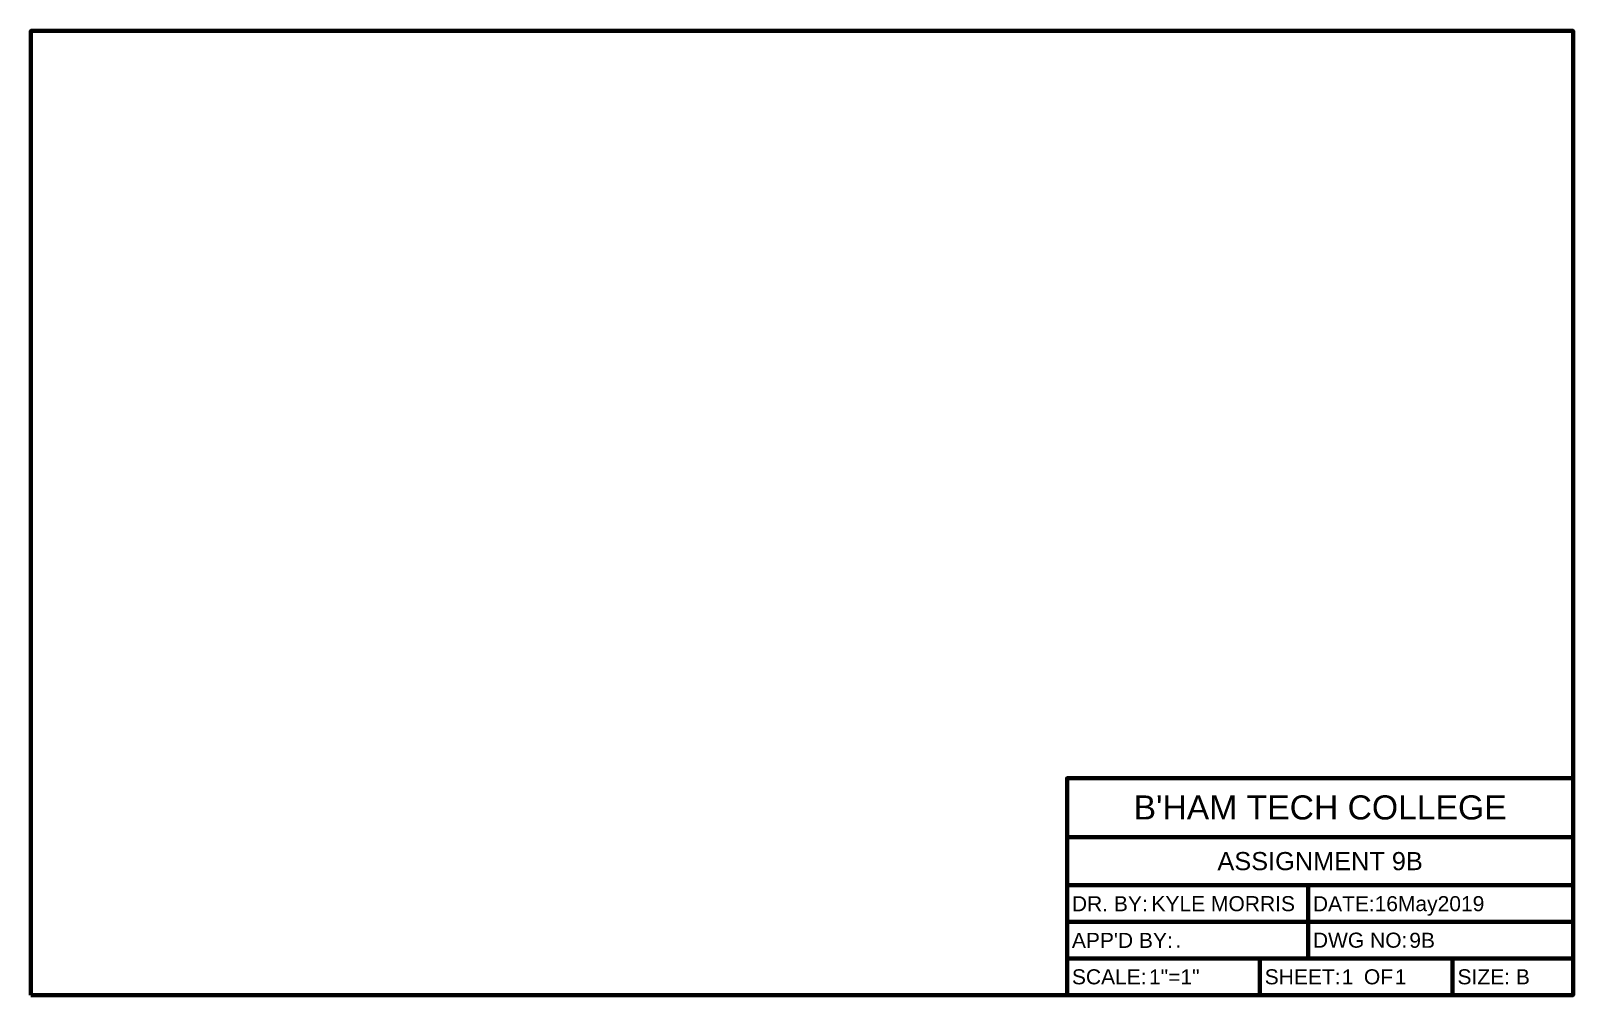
# Model space of a CAD drawing. Header units: inches. Extents: x 0.5 to 16.5, y 0.5 to 10.5.
import ezdxf
from ezdxf.enums import TextEntityAlignment as Align

# ---------------------------------------------------------------- set-up
doc = ezdxf.new("R2010")
doc.units = ezdxf.units.IN
doc.header["$MEASUREMENT"] = 0
doc.layers.add('TitleBox', color=7, linetype='Continuous', lineweight=70)
doc.layers.add('TitleText', color=7, linetype='Continuous')
doc.styles.add('ARIAL', font='arial.ttf')

# ---------------------------------------------------------------- blocks, each defined once
blk = doc.blocks.new('TitleB')
at = {"layer": 'TitleBox'}
for points in [[(0.5, 0.5), (16.5, 0.5), (16.5, 10.5), (0.5, 10.5)], [(16.5, 2.75), (11.25, 2.75), (11.25, 2.14), (16.5, 2.14)], [(11.25, 1.64), (16.5, 1.64), (16.5, 2.14), (11.25, 2.14)], [(11.25, 1.26), (13.75, 1.26), (13.75, 1.64), (11.25, 1.64)], [(16.5, 1.26), (13.75, 1.26), (13.75, 1.64), (16.5, 1.64)], [(11.25, 0.88), (13.75, 0.88), (13.75, 1.26), (11.25, 1.26)], [(16.5, 0.88), (13.75, 0.88), (13.75, 1.26), (16.5, 1.26)], [(11.25, 0.5), (13.25, 0.5), (13.25, 0.88), (11.25, 0.88)], [(13.25, 0.5), (15.25, 0.5), (15.25, 0.88), (13.25, 0.88)], [(16.5, 0.5), (15.25, 0.5), (15.25, 0.88), (16.5, 0.88)]]:
    blk.add_lwpolyline(points, close=True, dxfattribs=at)
at = {"layer": 'TitleText', "style": 'ARIAL'}
for s, width, gutter_width, insert, char_height, attachment_point in [("B'HAM TECH COLLEGE", 4.5, 1, (13.875, 2.445), 0.25, 5), ('DR. BY:', 2.5, 1, (11.3, 1.37), 0.156, 7), ('DATE:', 2, 0.78, (13.8, 1.37), 0.156, 7), ("APP'D BY:", 2.5, 1, (11.3, 0.99), 0.156, 7), ('DWG NO:', 2, 1, (13.8, 0.99), 0.156, 7), ('SCALE:', 1.75, 1, (11.3, 0.61), 0.156, 7), ('SHEET:    OF', 1.75, 1, (13.3, 0.61), 0.156, 7), ('SIZE: B', 1, 1, (15.3, 0.61), 0.156, 7)]:
    blk.add_mtext_dynamic_manual_height_columns(s, width=width, gutter_width=gutter_width, heights=[0], dxfattribs=dict(at, insert=insert, char_height=char_height, attachment_point=attachment_point))
blk.add_attdef('TITLE', text='', height=0.188, dxfattribs=at).set_placement((13.875, 1.89), align=Align.MIDDLE_CENTER)
at = {"layer": 'TitleText', "style": 'ARIAL', "flags": 8}
for tag, p in [('NAME', (12.125, 1.324)), ('DATE', (14.44, 1.324))]:
    blk.add_attdef(tag, text='', height=0.156, dxfattribs=at).set_placement(p, align=Align.BOTTOM_LEFT)
at = {"layer": 'TitleText', "style": 'ARIAL'}
for tag, p in [('APPROVED', (12.375, 0.944)), ('DWGNO', (14.8, 0.944)), ('SCALE', (12.1, 0.564)), ('SHT', (14.1, 0.564)), ('SHTS', (14.65, 0.564))]:
    blk.add_attdef(tag, text='', height=0.156, dxfattribs=at).set_placement(p, align=Align.BOTTOM_LEFT)

msp = doc.modelspace()

# ---------------------------------------------------------------- block references
at = {"layer": 'TitleBox'}
ref = msp.add_blockref('TitleB', (0, 0), dxfattribs=at)
ref.add_attrib('SHTS', '1', dxfattribs={"layer": 'TitleText', "height": 0.156, "style": 'ARIAL'}).set_placement((14.65, 0.564), align=Align.BOTTOM_LEFT)
ref.add_attrib('SHT', '1', dxfattribs={"layer": 'TitleText', "height": 0.156, "style": 'ARIAL'}).set_placement((14.1, 0.564), align=Align.BOTTOM_LEFT)
ref.add_attrib('SCALE', '1"=1"', dxfattribs={"layer": 'TitleText', "height": 0.156, "style": 'ARIAL'}).set_placement((12.1, 0.564), align=Align.BOTTOM_LEFT)
ref.add_attrib('DWGNO', '9B', dxfattribs={"layer": 'TitleText', "height": 0.156, "style": 'ARIAL'}).set_placement((14.8, 0.944), align=Align.BOTTOM_LEFT)
ref.add_attrib('APPROVED', '.', dxfattribs={"layer": 'TitleText', "height": 0.156, "style": 'ARIAL'}).set_placement((12.375, 0.944), align=Align.BOTTOM_LEFT)
ref.add_attrib('DATE', '16May2019', dxfattribs={"layer": 'TitleText', "height": 0.156, "style": 'ARIAL'}).set_placement((14.44, 1.324), align=Align.BOTTOM_LEFT)
ref.add_attrib('NAME', 'KYLE MORRIS', dxfattribs={"layer": 'TitleText', "height": 0.156, "style": 'ARIAL'}).set_placement((12.125, 1.324), align=Align.BOTTOM_LEFT)
ref.add_attrib('TITLE', 'ASSIGNMENT 9B', dxfattribs={"layer": 'TitleText', "height": 0.188, "style": 'ARIAL'}).set_placement((13.875, 1.89), align=Align.MIDDLE_CENTER)

doc.saveas('drawing.dxf')
